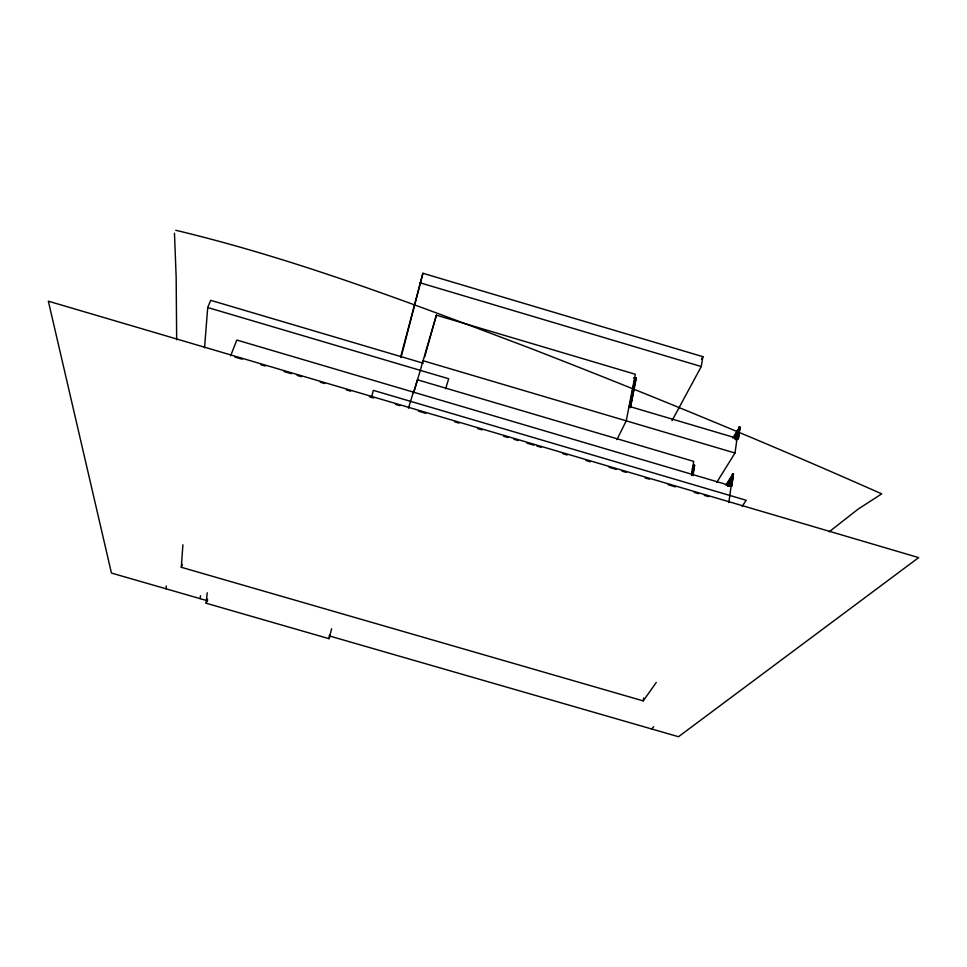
<?xml version="1.0" encoding="UTF-8"?>
<svg xmlns="http://www.w3.org/2000/svg" width="967" height="967" viewBox="0 0 967 967"><rect width="100%" height="100%" fill="white"/><g stroke="black" fill="none" stroke-linecap="round" stroke-linejoin="round"><path stroke-width="1.45" d="M176.671 339.804L176.163 277.287L174.471 233.228M166.119 588.83L166.276 585.917M656.255 682.448L643.236 700.894L181.3 567.278L182.908 544.759M204.545 347.794L207.712 307.53L210.697 300.326L423.328 363.229M200.205 598.67L200.495 595.732M330.279 634.618L329.034 638.691L206.14 603.227L207.228 592.795M731.789 485.821L733.457 473.951L732.672 473.721L730.726 486.014L731.789 485.821L730.726 486.014M738.437 438.474L740.033 427.112L739.272 426.882L737.398 438.692L738.437 438.474L737.398 438.692M716.716 482.424L735.005 453.015L737.072 438.329L629.07 406.333M731.004 485.579L732.672 473.721M737.676 438.244L739.272 426.882M728.828 502.598L731.173 485.893L236.842 340.046L230.63 355.808M731.511 486.256L733.457 473.951M738.172 438.921L740.033 427.112M692.759 475.039L694.463 465.26L692.167 469.164M692.976 475.498L694.584 465.429L693.544 464.994L691.864 475.571M691.61 474.567L693.714 461.404L417.381 379.777L413.55 392.542M692.058 475.232L693.472 465.502L694.584 465.429M672.005 420.718L701.28 366.529L702.9 356.69L422.905 273.262L400.592 357.294M643.236 700.894L643.732 697.956M629.59 406.067L634.993 378.859M629.481 407.167L635.174 377.879L636.093 378.145L630.242 407.736M629.662 406.805L635.271 377.988L636.177 378.266L630.593 407.071M371.533 397.594L373.286 390.342L746.198 500.277L742.112 506.43M401.015 357.524L422.905 273.262M329.034 638.691L331.633 628.731M413.743 392.735L436.383 315.169L635.319 374.265L626.241 420.838L616.934 439.622M424.658 356.835L436.383 315.169M408.485 408.219L413.32 392.106M445.594 388.807L448.712 378.762L207.712 307.53M206.14 603.227L207.591 599.202M181.3 567.278L182.364 564.474M634.775 380.865L636.093 378.145M636.177 378.266L633.566 377.916M630.762 401.027L632.043 398.416L631.125 398.15M701.474 359.349L702.9 356.69M693.387 466.009L694.101 466.626M732.877 438.087L738.873 428.272L739.634 428.502L734.388 437.084M733.542 437.483L738.776 428.901L739.55 429.13L734.291 437.713M734.594 438.172L738.329 432.056L739.102 432.273L735.355 438.402M734.497 438.8L738.244 432.684L739.018 432.914L735.258 439.03M736.298 438.281L737.797 435.839L738.57 436.069L736.31 439.731M736.213 438.909L737.712 436.468L738.474 436.697L736.225 440.36M726.205 484.709L732.261 475.135L733.034 475.365L726.979 484.926M726.108 485.361L732.164 475.788L732.95 476.03L727.643 484.394M727.909 485.047L731.705 479.076L732.49 479.318L727.933 486.474M727.825 485.7L731.608 479.741L732.394 479.97L728.598 485.93M729.626 485.422L731.149 483.041L731.934 483.27L730.411 485.652M729.529 486.087L731.052 483.705L731.838 483.935L730.315 486.316M651.831 729.021L653.644 726.628M829.142 531.826L858.345 508.956L881.723 493.871C766.142 442.56 649.171 394.463 531.306 348.652C414.517 304.484 297.461 259.349 175.789 230.279M207.663 600.821L111.447 573.056L48.35 301.184L918.65 557.608L678.496 736.721L328.985 635.839M732.394 474.156L733.179 474.386M234.969 357.089L242.197 359.216M260.993 364.764L265.333 366.034M284.129 371.57L291.357 373.709M297.147 375.414L301.486 376.683M320.282 382.231L324.622 383.5M346.307 389.894L350.646 391.176M369.442 396.712L373.782 397.993M395.479 404.375L399.806 405.657M418.59 411.193L425.806 413.32M454.659 421.817L458.987 423.099M477.746 428.623L482.074 429.892M503.722 436.274L508.05 437.543M513.828 439.248L518.155 440.529M526.81 443.079L534.026 445.195M536.915 446.053L541.242 447.322M562.879 453.704L567.218 454.973M585.966 460.51L590.305 461.779M609.053 467.303L616.269 469.43M622.047 471.134L626.374 472.404M645.134 477.94L649.461 479.209M668.221 484.733L675.437 486.86M694.197 492.384L698.525 493.666M704.29 495.37L708.618 496.639M634.811 379.221L635.718 379.499M739.006 427.329L739.767 427.559M630.931 399.141L631.85 399.407M422.748 360.631L735.005 453.015M419.932 282.763L701.28 366.529"/></g></svg>
